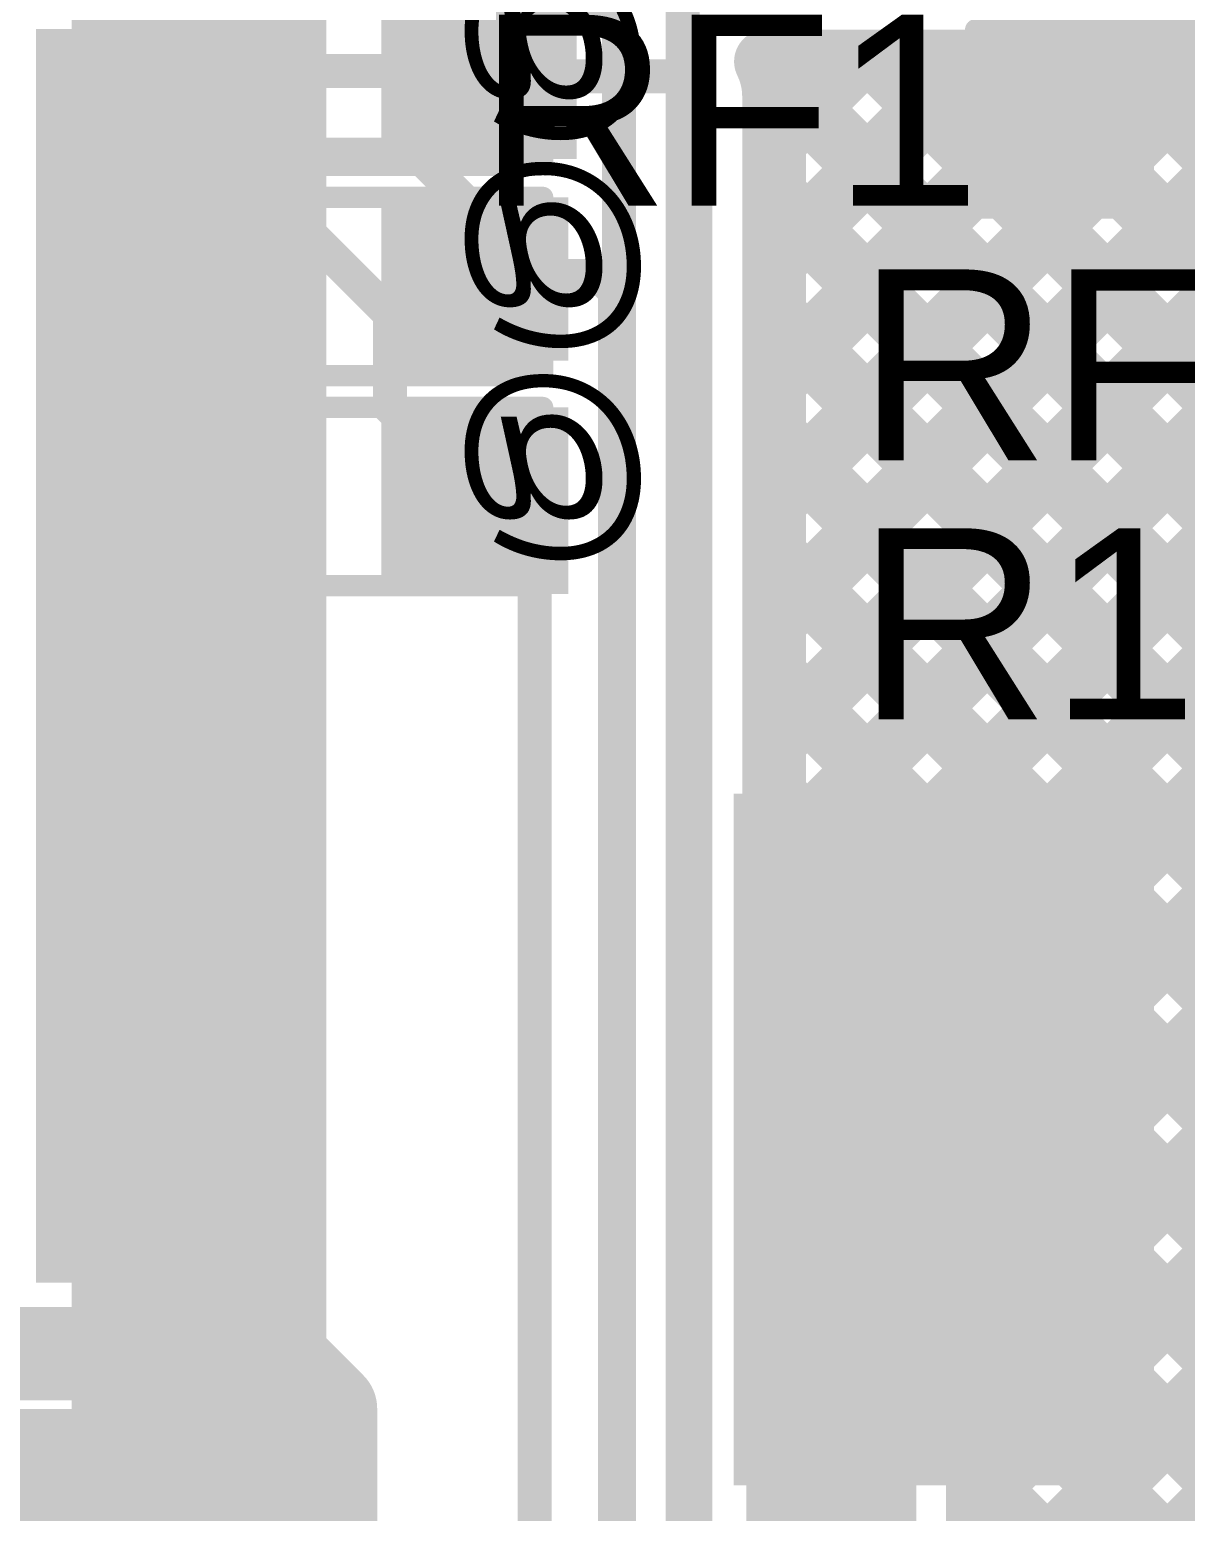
# Model space of a CAD drawing. Header units: millimetres. Extents: x -0.27 to 3.22, y -0.27 to 1.91.
# Drawn here: x 1.5981 to 1.8704, y 1.0819 to 1.431 of the extents above; entities that cross this region are included whole.
import ezdxf

# ---------------------------------------------------------------- set-up
doc = ezdxf.new("R2010")
doc.units = ezdxf.units.MM
doc.header["$MEASUREMENT"] = 0
for name, color, linetype in [('BottomLayer', 5, 'Continuous'), ('BottomOverlay', 54, 'Continuous'), ('BottomPaste', 16, 'Continuous'), ('BottomSolder', 6, 'Continuous'), ('TopLayer', 1, 'Continuous'), ('TopOverlay', 2, 'Continuous'), ('TopPaste', 8, 'Continuous'), ('TopSolder', 216, 'Continuous'), ('ViaHoleLayer', 16, 'Continuous')]:
    doc.layers.add(name, color=color, linetype=linetype)
doc.styles.add('Arial', font='', dxfattribs={"height": 0.2})
doc.styles.get('Arial').set_extended_font_data('Arial')

# ---------------------------------------------------------------- blocks, each defined once
blk = doc.blocks.new('LQFP_100_18')
at = {"layer": 'TopLayer'}
for points in [[(0.2815, 0.04528), (0.32874, 0.04528), (0.32874, 0.03346), (0.2815, 0.03346)], [(0.2815, 0.02559), (0.32874, 0.02559), (0.32874, 0.01378), (0.2815, 0.01378)], [(0.2815, 0.00591), (0.32874, 0.00591), (0.32874, -0.00591), (0.2815, -0.00591)], [(0.2815, -0.01378), (0.32874, -0.01378), (0.32874, -0.02559), (0.2815, -0.02559)], [(0.2815, -0.03346), (0.32874, -0.03346), (0.32874, -0.04528), (0.2815, -0.04528)], [(0.2815, -0.05315), (0.32874, -0.05315), (0.32874, -0.06496), (0.2815, -0.06496)], [(0.2815, -0.07283), (0.32874, -0.07283), (0.32874, -0.08465), (0.2815, -0.08465)], [(0.2815, -0.09252), (0.32874, -0.09252), (0.32874, -0.10433), (0.2815, -0.10433)], [(0.2815, -0.1122), (0.32874, -0.1122), (0.32874, -0.12402), (0.2815, -0.12402)], [(0.2815, -0.13189), (0.32874, -0.13189), (0.32874, -0.1437), (0.2815, -0.1437)], [(0.2815, -0.15157), (0.32874, -0.15157), (0.32874, -0.16339), (0.2815, -0.16339)], [(0.2815, -0.17126), (0.32874, -0.17126), (0.32874, -0.18307), (0.2815, -0.18307)], [(0.2815, -0.19094), (0.32874, -0.19094), (0.32874, -0.20276), (0.2815, -0.20276)], [(0.2815, -0.21063), (0.32874, -0.21063), (0.32874, -0.22244), (0.2815, -0.22244)], [(0.2815, -0.23031), (0.32874, -0.23031), (0.32874, -0.24213), (0.2815, -0.24213)]]:
    blk.add_hatch(color=1, dxfattribs=at).paths.add_polyline_path(points)
at = {"layer": 'TopPaste'}
for points in [[(0.2815, 0.04528), (0.32874, 0.04528), (0.32874, 0.03346), (0.2815, 0.03346)], [(0.2815, 0.02559), (0.32874, 0.02559), (0.32874, 0.01378), (0.2815, 0.01378)], [(0.2815, 0.00591), (0.32874, 0.00591), (0.32874, -0.00591), (0.2815, -0.00591)], [(0.2815, -0.01378), (0.32874, -0.01378), (0.32874, -0.02559), (0.2815, -0.02559)], [(0.2815, -0.03346), (0.32874, -0.03346), (0.32874, -0.04528), (0.2815, -0.04528)], [(0.2815, -0.05315), (0.32874, -0.05315), (0.32874, -0.06496), (0.2815, -0.06496)], [(0.2815, -0.07283), (0.32874, -0.07283), (0.32874, -0.08465), (0.2815, -0.08465)], [(0.2815, -0.09252), (0.32874, -0.09252), (0.32874, -0.10433), (0.2815, -0.10433)], [(0.2815, -0.1122), (0.32874, -0.1122), (0.32874, -0.12402), (0.2815, -0.12402)], [(0.2815, -0.13189), (0.32874, -0.13189), (0.32874, -0.1437), (0.2815, -0.1437)], [(0.2815, -0.15157), (0.32874, -0.15157), (0.32874, -0.16339), (0.2815, -0.16339)], [(0.2815, -0.17126), (0.32874, -0.17126), (0.32874, -0.18307), (0.2815, -0.18307)], [(0.2815, -0.19094), (0.32874, -0.19094), (0.32874, -0.20276), (0.2815, -0.20276)], [(0.2815, -0.21063), (0.32874, -0.21063), (0.32874, -0.22244), (0.2815, -0.22244)], [(0.2815, -0.23031), (0.32874, -0.23031), (0.32874, -0.24213), (0.2815, -0.24213)]]:
    blk.add_hatch(color=8, dxfattribs=at).paths.add_polyline_path(points)
at = {"layer": 'TopSolder'}
for points in [[(0.2775, 0.04928), (0.33274, 0.04928), (0.33274, 0.02946), (0.2775, 0.02946)], [(0.2775, 0.02959), (0.33274, 0.02959), (0.33274, 0.00978), (0.2775, 0.00978)], [(0.2775, 0.00991), (0.33274, 0.00991), (0.33274, -0.00991), (0.2775, -0.00991)], [(0.2775, -0.00978), (0.33274, -0.00978), (0.33274, -0.02959), (0.2775, -0.02959)], [(0.2775, -0.02946), (0.33274, -0.02946), (0.33274, -0.04928), (0.2775, -0.04928)], [(0.2775, -0.04915), (0.33274, -0.04915), (0.33274, -0.06896), (0.2775, -0.06896)], [(0.2775, -0.06883), (0.33274, -0.06883), (0.33274, -0.08865), (0.2775, -0.08865)], [(0.2775, -0.08852), (0.33274, -0.08852), (0.33274, -0.10833), (0.2775, -0.10833)], [(0.2775, -0.1082), (0.33274, -0.1082), (0.33274, -0.12802), (0.2775, -0.12802)], [(0.2775, -0.12789), (0.33274, -0.12789), (0.33274, -0.1477), (0.2775, -0.1477)], [(0.2775, -0.14757), (0.33274, -0.14757), (0.33274, -0.16739), (0.2775, -0.16739)], [(0.2775, -0.16726), (0.33274, -0.16726), (0.33274, -0.18707), (0.2775, -0.18707)], [(0.2775, -0.18694), (0.33274, -0.18694), (0.33274, -0.20676), (0.2775, -0.20676)], [(0.2775, -0.20663), (0.33274, -0.20663), (0.33274, -0.22644), (0.2775, -0.22644)], [(0.2775, -0.22631), (0.33274, -0.22631), (0.33274, -0.24613), (0.2775, -0.24613)]]:
    blk.add_hatch(color=216, dxfattribs=at).paths.add_polyline_path(points)
at = {"layer": 'TopOverlay', "const_width": 0.005}
blk.add_lwpolyline([(0.255, -0.285), (0.285, -0.255)], dxfattribs=at)
at = {"layer": 'TopOverlay', "const_width": 0.0025}
blk.add_lwpolyline([(0.28375, -0.255, 1), (0.28625, -0.255, 1)], format="xyb", close=True, dxfattribs=at)
blk = doc.blocks.new('HSOP_6_19')
at = {"layer": 'TopLayer'}
for points in [[(-0.12894, 0.09016), (-0.07894, 0.09016), (-0.07894, 0.06024), (-0.12894, 0.06024)], [(0.07894, 0.09016), (0.12894, 0.09016), (0.12894, 0.06024), (0.07894, 0.06024)], [(-0.12894, 0.03996), (-0.07894, 0.03996), (-0.07894, -0.03996), (-0.12894, -0.03996)], [(0.07894, 0.03996), (0.12894, 0.03996), (0.12894, -0.03996), (0.07894, -0.03996)], [(-0.12894, -0.06024), (-0.07894, -0.06024), (-0.07894, -0.09016), (-0.12894, -0.09016)], [(0.07894, -0.06024), (0.12894, -0.06024), (0.12894, -0.09016), (0.07894, -0.09016)]]:
    blk.add_hatch(color=1, dxfattribs=at).paths.add_polyline_path(points)
at = {"layer": 'TopPaste'}
for points in [[(-0.12894, 0.09016), (-0.07894, 0.09016), (-0.07894, 0.06024), (-0.12894, 0.06024)], [(0.07894, 0.09016), (0.12894, 0.09016), (0.12894, 0.06024), (0.07894, 0.06024)], [(-0.12894, 0.03996), (-0.07894, 0.03996), (-0.07894, -0.03996), (-0.12894, -0.03996)], [(0.07894, 0.03996), (0.12894, 0.03996), (0.12894, -0.03996), (0.07894, -0.03996)], [(-0.12894, -0.06024), (-0.07894, -0.06024), (-0.07894, -0.09016), (-0.12894, -0.09016)], [(0.07894, -0.06024), (0.12894, -0.06024), (0.12894, -0.09016), (0.07894, -0.09016)]]:
    blk.add_hatch(color=8, dxfattribs=at).paths.add_polyline_path(points)
at = {"layer": 'TopSolder'}
for points in [[(-0.13294, 0.09416), (-0.07494, 0.09416), (-0.07494, 0.05624), (-0.13294, 0.05624)], [(0.07494, 0.09416), (0.13294, 0.09416), (0.13294, 0.05624), (0.07494, 0.05624)], [(-0.13294, 0.04396), (-0.07494, 0.04396), (-0.07494, -0.04396), (-0.13294, -0.04396)], [(0.07494, 0.04396), (0.13294, 0.04396), (0.13294, -0.04396), (0.07494, -0.04396)], [(-0.13294, -0.05624), (-0.07494, -0.05624), (-0.07494, -0.09416), (-0.13294, -0.09416)], [(0.07494, -0.05624), (0.13294, -0.05624), (0.13294, -0.09416), (0.07494, -0.09416)]]:
    blk.add_hatch(color=216, dxfattribs=at).paths.add_polyline_path(points)
at = {"layer": 'TopOverlay'}
for points, const_width in [([(-0.11408, 0.102, 1), (-0.12392, 0.102, 1)], 0.01181), ([(-0.12687, 0.102, 1), (-0.12097, 0.102, 1)], 0.00591), ([(-0.11703, 0.102, 1), (-0.11113, 0.102, 1)], 0.00591), ([(-0.07625, 0.105, 1), (-0.07375, 0.105, 1)], 0.0025), ([(0.07375, 0.105, 1), (0.07625, 0.105, 1)], 0.0025), ([(-0.07625, -0.105, 1), (-0.07375, -0.105, 1)], 0.0025), ([(0.07375, -0.105, 1), (0.07625, -0.105, 1)], 0.0025)]:
    blk.add_lwpolyline(points, format="xyb", close=True, dxfattribs=dict(at, const_width=const_width))
at = {"layer": 'TopOverlay', "const_width": 0.005}
for points in [[(-0.075, 0.105), (0.075, 0.105)], [(-0.075, -0.105), (0.075, -0.105)]]:
    blk.add_lwpolyline(points, dxfattribs=at)
blk = doc.blocks.new('R__0603_23')
at = {"layer": 'TopLayer'}
for points in [[(-0.015, 0.0175), (-0.015, -0.0175), (-0.045, -0.0175), (-0.045, 0.0175)], [(0.045, 0.0175), (0.045, -0.0175), (0.015, -0.0175), (0.015, 0.0175)]]:
    blk.add_hatch(color=1, dxfattribs=at).paths.add_polyline_path(points)
at = {"layer": 'TopPaste'}
for points in [[(-0.015, 0.0175), (-0.015, -0.0175), (-0.045, -0.0175), (-0.045, 0.0175)], [(0.045, 0.0175), (0.045, -0.0175), (0.015, -0.0175), (0.015, 0.0175)]]:
    blk.add_hatch(color=8, dxfattribs=at).paths.add_polyline_path(points)
at = {"layer": 'TopSolder'}
for points in [[(-0.011, 0.0215), (-0.011, -0.0215), (-0.049, -0.0215), (-0.049, 0.0215)], [(0.049, 0.0215), (0.049, -0.0215), (0.011, -0.0215), (0.011, 0.0215)]]:
    blk.add_hatch(color=216, dxfattribs=at).paths.add_polyline_path(points)
at = {"layer": 'TopOverlay', "const_width": 0.005}
for points in [[(-0.049, 0.021), (-0.049, -0.021)], [(0.049, 0.021), (-0.049, 0.021)], [(0.049, 0.021), (0.049, -0.021)], [(0.049, -0.021), (-0.049, -0.021)]]:
    blk.add_lwpolyline(points, dxfattribs=at)
at = {"layer": 'TopOverlay', "const_width": 0.0025}
for points in [[(-0.05025, 0.021, 1), (-0.04775, 0.021, 1)], [(-0.05025, 0.021, 1), (-0.04775, 0.021, 1)], [(0.04775, 0.021, 1), (0.05025, 0.021, 1)], [(0.04775, 0.021, 1), (0.05025, 0.021, 1)], [(-0.05025, -0.021, 1), (-0.04775, -0.021, 1)], [(-0.05025, -0.021, 1), (-0.04775, -0.021, 1)], [(0.04775, -0.021, 1), (0.05025, -0.021, 1)], [(0.04775, -0.021, 1), (0.05025, -0.021, 1)]]:
    blk.add_lwpolyline(points, format="xyb", close=True, dxfattribs=at)
blk = doc.blocks.new('R__0603_B_38')
at = {"layer": 'BottomLayer'}
for points in [[(-0.045, -0.0175), (-0.045, 0.0175), (-0.015, 0.0175), (-0.015, -0.0175)], [(0.015, -0.0175), (0.015, 0.0175), (0.045, 0.0175), (0.045, -0.0175)]]:
    blk.add_hatch(color=5, dxfattribs=at).paths.add_polyline_path(points)
at = {"layer": 'BottomPaste'}
for points in [[(-0.045, -0.0175), (-0.045, 0.0175), (-0.015, 0.0175), (-0.015, -0.0175)], [(0.015, -0.0175), (0.015, 0.0175), (0.045, 0.0175), (0.045, -0.0175)]]:
    blk.add_hatch(color=16, dxfattribs=at).paths.add_polyline_path(points)
at = {"layer": 'BottomSolder'}
for points in [[(-0.049, -0.0215), (-0.049, 0.0215), (-0.011, 0.0215), (-0.011, -0.0215)], [(0.011, -0.0215), (0.011, 0.0215), (0.049, 0.0215), (0.049, -0.0215)]]:
    blk.add_hatch(color=6, dxfattribs=at).paths.add_polyline_path(points)
at = {"layer": 'BottomOverlay', "const_width": 0.005}
for points in [[(0.049, 0.021), (-0.049, 0.021)], [(-0.049, 0.021), (-0.049, -0.021)], [(0.049, 0.021), (0.049, -0.021)], [(0.049, -0.021), (-0.049, -0.021)]]:
    blk.add_lwpolyline(points, dxfattribs=at)
at = {"layer": 'BottomOverlay', "const_width": 0.0025}
for points in [[(-0.05025, 0.021, 1), (-0.04775, 0.021, 1)], [(-0.05025, 0.021, 1), (-0.04775, 0.021, 1)], [(0.04775, 0.021, 1), (0.05025, 0.021, 1)], [(0.04775, 0.021, 1), (0.05025, 0.021, 1)], [(-0.05025, -0.021, 1), (-0.04775, -0.021, 1)], [(-0.05025, -0.021, 1), (-0.04775, -0.021, 1)], [(0.04775, -0.021, 1), (0.05025, -0.021, 1)], [(0.04775, -0.021, 1), (0.05025, -0.021, 1)]]:
    blk.add_lwpolyline(points, format="xyb", close=True, dxfattribs=at)
blk = doc.blocks.new('R__0603_B_39')
at = {"layer": 'BottomLayer'}
for points in [[(-0.045, -0.0175), (-0.045, 0.0175), (-0.015, 0.0175), (-0.015, -0.0175)], [(0.015, -0.0175), (0.015, 0.0175), (0.045, 0.0175), (0.045, -0.0175)]]:
    blk.add_hatch(color=5, dxfattribs=at).paths.add_polyline_path(points)
at = {"layer": 'BottomPaste'}
for points in [[(-0.045, -0.0175), (-0.045, 0.0175), (-0.015, 0.0175), (-0.015, -0.0175)], [(0.015, -0.0175), (0.015, 0.0175), (0.045, 0.0175), (0.045, -0.0175)]]:
    blk.add_hatch(color=16, dxfattribs=at).paths.add_polyline_path(points)
at = {"layer": 'BottomSolder'}
for points in [[(-0.049, -0.0215), (-0.049, 0.0215), (-0.011, 0.0215), (-0.011, -0.0215)], [(0.011, -0.0215), (0.011, 0.0215), (0.049, 0.0215), (0.049, -0.0215)]]:
    blk.add_hatch(color=6, dxfattribs=at).paths.add_polyline_path(points)
at = {"layer": 'BottomOverlay', "const_width": 0.005}
for points in [[(0.049, 0.021), (-0.049, 0.021)], [(-0.049, 0.021), (-0.049, -0.021)], [(0.049, 0.021), (0.049, -0.021)], [(0.049, -0.021), (-0.049, -0.021)]]:
    blk.add_lwpolyline(points, dxfattribs=at)
at = {"layer": 'BottomOverlay', "const_width": 0.0025}
for points in [[(-0.05025, 0.021, 1), (-0.04775, 0.021, 1)], [(-0.05025, 0.021, 1), (-0.04775, 0.021, 1)], [(0.04775, 0.021, 1), (0.05025, 0.021, 1)], [(0.04775, 0.021, 1), (0.05025, 0.021, 1)], [(-0.05025, -0.021, 1), (-0.04775, -0.021, 1)], [(-0.05025, -0.021, 1), (-0.04775, -0.021, 1)], [(0.04775, -0.021, 1), (0.05025, -0.021, 1)], [(0.04775, -0.021, 1), (0.05025, -0.021, 1)]]:
    blk.add_lwpolyline(points, format="xyb", close=True, dxfattribs=at)
blk = doc.blocks.new('R__0603_B_40')
at = {"layer": 'BottomLayer'}
for points in [[(-0.045, -0.0175), (-0.045, 0.0175), (-0.015, 0.0175), (-0.015, -0.0175)], [(0.015, -0.0175), (0.015, 0.0175), (0.045, 0.0175), (0.045, -0.0175)]]:
    blk.add_hatch(color=5, dxfattribs=at).paths.add_polyline_path(points)
at = {"layer": 'BottomPaste'}
for points in [[(-0.045, -0.0175), (-0.045, 0.0175), (-0.015, 0.0175), (-0.015, -0.0175)], [(0.015, -0.0175), (0.015, 0.0175), (0.045, 0.0175), (0.045, -0.0175)]]:
    blk.add_hatch(color=16, dxfattribs=at).paths.add_polyline_path(points)
at = {"layer": 'BottomSolder'}
for points in [[(-0.049, -0.0215), (-0.049, 0.0215), (-0.011, 0.0215), (-0.011, -0.0215)], [(0.011, -0.0215), (0.011, 0.0215), (0.049, 0.0215), (0.049, -0.0215)]]:
    blk.add_hatch(color=6, dxfattribs=at).paths.add_polyline_path(points)
at = {"layer": 'BottomOverlay', "const_width": 0.005}
for points in [[(0.049, 0.021), (-0.049, 0.021)], [(-0.049, 0.021), (-0.049, -0.021)], [(0.049, 0.021), (0.049, -0.021)], [(0.049, -0.021), (-0.049, -0.021)]]:
    blk.add_lwpolyline(points, dxfattribs=at)
at = {"layer": 'BottomOverlay', "const_width": 0.0025}
for points in [[(-0.05025, 0.021, 1), (-0.04775, 0.021, 1)], [(-0.05025, 0.021, 1), (-0.04775, 0.021, 1)], [(0.04775, 0.021, 1), (0.05025, 0.021, 1)], [(0.04775, 0.021, 1), (0.05025, 0.021, 1)], [(-0.05025, -0.021, 1), (-0.04775, -0.021, 1)], [(-0.05025, -0.021, 1), (-0.04775, -0.021, 1)], [(0.04775, -0.021, 1), (0.05025, -0.021, 1)], [(0.04775, -0.021, 1), (0.05025, -0.021, 1)]]:
    blk.add_lwpolyline(points, format="xyb", close=True, dxfattribs=at)
blk = doc.blocks.new('C__0603_161')
at = {"layer": 'TopLayer'}
for points in [[(-0.015, 0.0175), (-0.015, -0.0175), (-0.045, -0.0175), (-0.045, 0.0175)], [(0.045, 0.0175), (0.045, -0.0175), (0.015, -0.0175), (0.015, 0.0175)]]:
    blk.add_hatch(color=1, dxfattribs=at).paths.add_polyline_path(points)
at = {"layer": 'TopPaste'}
for points in [[(-0.015, 0.0175), (-0.015, -0.0175), (-0.045, -0.0175), (-0.045, 0.0175)], [(0.045, 0.0175), (0.045, -0.0175), (0.015, -0.0175), (0.015, 0.0175)]]:
    blk.add_hatch(color=8, dxfattribs=at).paths.add_polyline_path(points)
at = {"layer": 'TopSolder'}
for points in [[(-0.01264, 0.01986), (-0.01264, -0.01986), (-0.04736, -0.01986), (-0.04736, 0.01986)], [(0.04736, 0.01986), (0.04736, -0.01986), (0.01264, -0.01986), (0.01264, 0.01986)]]:
    blk.add_hatch(color=216, dxfattribs=at).paths.add_polyline_path(points)
at = {"layer": 'TopOverlay', "const_width": 0.005}
for points in [[(-0.049, -0.021), (-0.049, 0.021)], [(-0.049, 0.021), (-0.018, 0.021)], [(0.018, 0.021), (0.049, 0.021)], [(0.049, -0.021), (0.049, 0.021)], [(-0.049, -0.021), (-0.018, -0.021)], [(0.018, -0.021), (0.049, -0.021)]]:
    blk.add_lwpolyline(points, dxfattribs=at)
at = {"layer": 'TopOverlay', "const_width": 0.0025}
for points in [[(-0.05025, 0.021, 1), (-0.04775, 0.021, 1)], [(-0.05025, 0.021, 1), (-0.04775, 0.021, 1)], [(-0.01925, 0.021, 1), (-0.01675, 0.021, 1)], [(0.01675, 0.021, 1), (0.01925, 0.021, 1)], [(0.04775, 0.021, 1), (0.05025, 0.021, 1)], [(0.04775, 0.021, 1), (0.05025, 0.021, 1)], [(-0.05025, -0.021, 1), (-0.04775, -0.021, 1)], [(-0.05025, -0.021, 1), (-0.04775, -0.021, 1)], [(-0.01925, -0.021, 1), (-0.01675, -0.021, 1)], [(0.01675, -0.021, 1), (0.01925, -0.021, 1)], [(0.04775, -0.021, 1), (0.05025, -0.021, 1)], [(0.04775, -0.021, 1), (0.05025, -0.021, 1)]]:
    blk.add_lwpolyline(points, format="xyb", close=True, dxfattribs=at)
blk = doc.blocks.new('C__0603_162')
at = {"layer": 'TopLayer'}
for points in [[(-0.015, 0.0175), (-0.015, -0.0175), (-0.045, -0.0175), (-0.045, 0.0175)], [(0.045, 0.0175), (0.045, -0.0175), (0.015, -0.0175), (0.015, 0.0175)]]:
    blk.add_hatch(color=1, dxfattribs=at).paths.add_polyline_path(points)
at = {"layer": 'TopPaste'}
for points in [[(-0.015, 0.0175), (-0.015, -0.0175), (-0.045, -0.0175), (-0.045, 0.0175)], [(0.045, 0.0175), (0.045, -0.0175), (0.015, -0.0175), (0.015, 0.0175)]]:
    blk.add_hatch(color=8, dxfattribs=at).paths.add_polyline_path(points)
at = {"layer": 'TopSolder'}
for points in [[(-0.01264, 0.01986), (-0.01264, -0.01986), (-0.04736, -0.01986), (-0.04736, 0.01986)], [(0.04736, 0.01986), (0.04736, -0.01986), (0.01264, -0.01986), (0.01264, 0.01986)]]:
    blk.add_hatch(color=216, dxfattribs=at).paths.add_polyline_path(points)
at = {"layer": 'TopOverlay', "const_width": 0.005}
for points in [[(-0.049, -0.021), (-0.049, 0.021)], [(-0.049, 0.021), (-0.018, 0.021)], [(0.018, 0.021), (0.049, 0.021)], [(0.049, -0.021), (0.049, 0.021)], [(-0.049, -0.021), (-0.018, -0.021)], [(0.018, -0.021), (0.049, -0.021)]]:
    blk.add_lwpolyline(points, dxfattribs=at)
at = {"layer": 'TopOverlay', "const_width": 0.0025}
for points in [[(-0.05025, 0.021, 1), (-0.04775, 0.021, 1)], [(-0.05025, 0.021, 1), (-0.04775, 0.021, 1)], [(-0.01925, 0.021, 1), (-0.01675, 0.021, 1)], [(0.01675, 0.021, 1), (0.01925, 0.021, 1)], [(0.04775, 0.021, 1), (0.05025, 0.021, 1)], [(0.04775, 0.021, 1), (0.05025, 0.021, 1)], [(-0.05025, -0.021, 1), (-0.04775, -0.021, 1)], [(-0.05025, -0.021, 1), (-0.04775, -0.021, 1)], [(-0.01925, -0.021, 1), (-0.01675, -0.021, 1)], [(0.01675, -0.021, 1), (0.01925, -0.021, 1)], [(0.04775, -0.021, 1), (0.05025, -0.021, 1)], [(0.04775, -0.021, 1), (0.05025, -0.021, 1)]]:
    blk.add_lwpolyline(points, format="xyb", close=True, dxfattribs=at)

msp = doc.modelspace()

# ---------------------------------------------------------------- hatches: boundary and pattern name
at = {"layer": 'BottomLayer'}
for points in [[(1.608, 1.06), (1.668, 1.06), (1.668, 1.7), (1.608, 1.7)], [(1.685, 1.4005), (1.727, 1.4005), (1.727, 1.439), (1.685, 1.439)], [(1.685, 1.353), (1.725, 1.353), (1.725, 1.3915), (1.685, 1.3915)], [(1.685, 1.298), (1.725, 1.298), (1.725, 1.342), (1.685, 1.342)], [(1.053, 1.014), (1.668, 1.014), (1.668, 1.106), (1.053, 1.106)]]:
    msp.add_hatch(color=5, dxfattribs=at).paths.add_polyline_path(points)
h = msp.add_hatch(color=5, dxfattribs=at)
edge = h.paths.add_edge_path()
edge.add_arc((1.71713, 1.42), 0.00787, 0, 360)
h = msp.add_hatch(color=5, dxfattribs=at)
edge = h.paths.add_edge_path()
edge.add_arc((1.71713, 1.374), 0.00787, 0, 360)
h = msp.add_hatch(color=5, dxfattribs=at)
edge = h.paths.add_edge_path()
edge.add_arc((1.71713, 1.319), 0.00787, 0, 360)
h = msp.add_hatch(color=5, dxfattribs=at)
edge = h.paths.add_edge_path()
edge.add_arc((1.787, 1.105), 0.01181, 0, 360)
at = {"layer": 'TopLayer'}
for points in [[(1.82, 1.391), (1.863, 1.391), (1.863, 1.506), (1.82, 1.506)], [(1.764, 1.088), (1.863, 1.088), (1.863, 1.251), (1.764, 1.251)]]:
    msp.add_hatch(color=1, dxfattribs=at).paths.add_polyline_path(points)
h = msp.add_hatch(color=1, dxfattribs=at)
edge = h.paths.add_edge_path()
edge.add_arc((1.71713, 1.42), 0.00787, 0, 360)
h = msp.add_hatch(color=1, dxfattribs=at)
edge = h.paths.add_edge_path()
edge.add_arc((1.71713, 1.374), 0.00787, 0, 360)
h = msp.add_hatch(color=1, dxfattribs=at)
edge = h.paths.add_edge_path()
edge.add_arc((1.71713, 1.319), 0.00787, 0, 360)
h = msp.add_hatch(color=1, dxfattribs=at)
edge = h.paths.add_edge_path()
edge.add_arc((1.787, 1.105), 0.01181, 0, 360)
at = {"layer": 'ViaHoleLayer'}
h = msp.add_hatch(color=16, dxfattribs=at)
edge = h.paths.add_edge_path()
edge.add_arc((1.71713, 1.42), 0.00394, 0, 360)
h = msp.add_hatch(color=16, dxfattribs=at)
edge = h.paths.add_edge_path()
edge.add_arc((1.71713, 1.374), 0.00394, 0, 360)
h = msp.add_hatch(color=16, dxfattribs=at)
edge = h.paths.add_edge_path()
edge.add_arc((1.71713, 1.319), 0.00394, 0, 360)
h = msp.add_hatch(color=16, dxfattribs=at)
edge = h.paths.add_edge_path()
edge.add_arc((1.787, 1.105), 0.00591, 0, 360)

# ---------------------------------------------------------------- linework, layer by layer
at = {"layer": 'BottomLayer'}
for points, const_width in [([(1.77159, 1.4235), (1.9355, 1.4235)], 0.015), ([(1.77249, 1.42134), (1.95315, 1.24068)], 0.015), ([(1.7735, 1.29158), (1.90542, 1.4235)], 0.015), ([(1.7735, 1.31986), (1.87714, 1.4235)], 0.015), ([(1.7735, 1.2633), (1.9337, 1.4235)], 0.015), ([(1.7735, 1.34815), (1.84885, 1.4235)], 0.015), ([(1.7735, 1.37643), (1.82057, 1.4235)], 0.015), ([(1.7735, 1.40472), (1.79228, 1.4235)], 0.015), ([(1.79861, 1.4235), (1.95315, 1.26897)], 0.015), ([(1.8269, 1.4235), (1.95315, 1.29725)], 0.015), ([(1.85518, 1.4235), (1.95315, 1.32554)], 0.015), ([(1.692, 1.42), (1.7175, 1.42)], 0.008), ([(1.7175, 1.42), (1.75031, 1.42)], 0.008), ([(1.75031, 1.42), (1.755, 1.41531)], 0.008), ([(1.7735, 1.13675), (1.7735, 1.41531)], 0.015), ([(1.7735, 1.23501), (1.95315, 1.41466)], 0.015), ([(1.755, 0.955), (1.755, 1.41531)], 0.008), ([(1.7735, 1.39205), (1.95315, 1.2124)], 0.015), ([(1.7735, 1.20673), (1.95315, 1.38637)], 0.015), ([(1.719, 1.374), (1.72, 1.373)], 0.008), ([(1.72, 1.373), (1.73231, 1.373)], 0.008), ([(1.73231, 1.373), (1.736, 1.36931)], 0.008), ([(1.736, 0.95721), (1.736, 1.36931)], 0.008), ([(1.7735, 1.36376), (1.95315, 1.18412)], 0.015), ([(1.7735, 1.17844), (1.95315, 1.35809)], 0.015), ([(1.7735, 1.33548), (1.95315, 1.15583)], 0.015), ([(1.7735, 1.15016), (1.95315, 1.3298)], 0.015), ([(1.71713, 0.97229), (1.71713, 1.319)], 0.008), ([(1.7735, 1.3072), (1.95315, 1.12755)], 0.015), ([(1.7909, 1.13928), (1.95315, 1.30152)], 0.015), ([(1.7735, 1.27891), (1.95315, 1.09927)], 0.015), ([(1.81033, 1.13042), (1.95315, 1.27324)], 0.015), ([(1.7735, 1.25063), (1.95315, 1.07098)], 0.015), ([(1.82068, 1.11248), (1.95315, 1.24495)], 0.015), ([(1.7735, 1.22234), (1.95315, 1.0427)], 0.015), ([(1.8215, 1.08502), (1.95315, 1.21667)], 0.015), ([(1.7735, 1.19406), (1.90989, 1.05766)], 0.015), ([(1.8215, 1.05674), (1.95315, 1.18838)], 0.015), ([(1.7735, 1.16577), (1.8046, 1.13467)], 0.015), ([(1.8215, 1.02845), (1.95315, 1.1601)], 0.015), ([(1.81667, 1.1226), (1.89347, 1.0458)], 0.015), ([(1.787, 0.926), (1.787, 1.105)], 0.04), ([(1.8215, 0.926), (1.8215, 1.105)], 0.015), ([(1.8215, 1.08949), (1.8865, 1.02449)], 0.015)]:
    msp.add_lwpolyline(points, dxfattribs=dict(at, const_width=const_width))
for points, const_width in [([(1.76784, 1.4235, 1), (1.77534, 1.4235, 1)], 0.0075), ([(1.76784, 1.4235, 1), (1.77534, 1.4235, 1)], 0.0075), ([(1.76784, 1.4235, 1), (1.77534, 1.4235, 1)], 0.0075), ([(1.76874, 1.42134, 1), (1.77624, 1.42134, 1)], 0.0075), ([(1.78853, 1.4235, 1), (1.79603, 1.4235, 1)], 0.0075), ([(1.79486, 1.4235, 1), (1.80236, 1.4235, 1)], 0.0075), ([(1.81682, 1.4235, 1), (1.82432, 1.4235, 1)], 0.0075), ([(1.82315, 1.4235, 1), (1.83065, 1.4235, 1)], 0.0075), ([(1.8451, 1.4235, 1), (1.8526, 1.4235, 1)], 0.0075), ([(1.85143, 1.4235, 1), (1.85893, 1.4235, 1)], 0.0075), ([(1.87339, 1.4235, 1), (1.88089, 1.4235, 1)], 0.0075), ([(1.69, 1.42, 1), (1.694, 1.42, 1)], 0.004), ([(1.7155, 1.42, 1), (1.7195, 1.42, 1)], 0.004), ([(1.7155, 1.42, 1), (1.7195, 1.42, 1)], 0.004), ([(1.74831, 1.42, 1), (1.75231, 1.42, 1)], 0.004), ([(1.74831, 1.42, 1), (1.75231, 1.42, 1)], 0.004), ([(1.76975, 1.41531, 1), (1.77725, 1.41531, 1)], 0.0075), ([(1.76975, 1.41531, 1), (1.77725, 1.41531, 1)], 0.0075), ([(1.76975, 1.41531, 1), (1.77725, 1.41531, 1)], 0.0075), ([(1.753, 1.41531, 1), (1.757, 1.41531, 1)], 0.004), ([(1.753, 1.41531, 1), (1.757, 1.41531, 1)], 0.004), ([(1.76975, 1.40472, 1), (1.77725, 1.40472, 1)], 0.0075), ([(1.76975, 1.39205, 1), (1.77725, 1.39205, 1)], 0.0075), ([(1.76975, 1.37643, 1), (1.77725, 1.37643, 1)], 0.0075), ([(1.717, 1.374, 1), (1.721, 1.374, 1)], 0.004), ([(1.718, 1.373, 1), (1.722, 1.373, 1)], 0.004), ([(1.718, 1.373, 1), (1.722, 1.373, 1)], 0.004), ([(1.73031, 1.373, 1), (1.73431, 1.373, 1)], 0.004), ([(1.73031, 1.373, 1), (1.73431, 1.373, 1)], 0.004), ([(1.734, 1.36931, 1), (1.738, 1.36931, 1)], 0.004), ([(1.734, 1.36931, 1), (1.738, 1.36931, 1)], 0.004), ([(1.76975, 1.36376, 1), (1.77725, 1.36376, 1)], 0.0075), ([(1.76975, 1.34815, 1), (1.77725, 1.34815, 1)], 0.0075), ([(1.76975, 1.33548, 1), (1.77725, 1.33548, 1)], 0.0075), ([(1.76975, 1.31986, 1), (1.77725, 1.31986, 1)], 0.0075), ([(1.71513, 1.319, 1), (1.71913, 1.319, 1)], 0.004), ([(1.76975, 1.3072, 1), (1.77725, 1.3072, 1)], 0.0075), ([(1.76975, 1.29158, 1), (1.77725, 1.29158, 1)], 0.0075), ([(1.76975, 1.27891, 1), (1.77725, 1.27891, 1)], 0.0075), ([(1.76975, 1.2633, 1), (1.77725, 1.2633, 1)], 0.0075), ([(1.76975, 1.25063, 1), (1.77725, 1.25063, 1)], 0.0075), ([(1.76975, 1.23501, 1), (1.77725, 1.23501, 1)], 0.0075), ([(1.76975, 1.22234, 1), (1.77725, 1.22234, 1)], 0.0075), ([(1.76975, 1.20673, 1), (1.77725, 1.20673, 1)], 0.0075), ([(1.76975, 1.19406, 1), (1.77725, 1.19406, 1)], 0.0075), ([(1.76975, 1.17844, 1), (1.77725, 1.17844, 1)], 0.0075), ([(1.76975, 1.16577, 1), (1.77725, 1.16577, 1)], 0.0075), ([(1.76975, 1.15016, 1), (1.77725, 1.15016, 1)], 0.0075), ([(1.78715, 1.13928, 1), (1.79465, 1.13928, 1)], 0.0075), ([(1.76975, 1.13675, 1), (1.77725, 1.13675, 1)], 0.0075), ([(1.76975, 1.13675, 1), (1.77725, 1.13675, 1)], 0.0075), ([(1.80085, 1.13467, 1), (1.80835, 1.13467, 1)], 0.0075), ([(1.80658, 1.13042, 1), (1.81408, 1.13042, 1)], 0.0075), ([(1.81292, 1.1226, 1), (1.82042, 1.1226, 1)], 0.0075), ([(1.777, 1.105, 1), (1.797, 1.105, 1)], 0.02), ([(1.81693, 1.11248, 1), (1.82443, 1.11248, 1)], 0.0075), ([(1.81775, 1.105, 1), (1.82525, 1.105, 1)], 0.0075), ([(1.81775, 1.105, 1), (1.82525, 1.105, 1)], 0.0075), ([(1.81775, 1.08949, 1), (1.82525, 1.08949, 1)], 0.0075), ([(1.81775, 1.08502, 1), (1.82525, 1.08502, 1)], 0.0075)]:
    msp.add_lwpolyline(points, format="xyb", close=True, dxfattribs=dict(at, const_width=const_width))
at = {"layer": 'BottomLayer', "const_width": 0.015}
for points in [[(1.77159, 1.4235, -0.115101), (1.7735, 1.41531)], [(1.77159, 1.4235, -0.115101), (1.7735, 1.41531)], [(1.7735, 1.13675, -0.53752), (1.8215, 1.105)]]:
    msp.add_lwpolyline(points, format="xyb", dxfattribs=at)
at = {"layer": 'TopLayer'}
for points, const_width in [([(1.72706, 1.44094), (1.737, 1.431)], 0.008), ([(1.752, 0.938), (1.752, 1.43721)], 0.008), ([(1.737, 0.92), (1.737, 1.431)], 0.008), ([(1.62723, 1.42125), (1.71625, 1.42125)], 0.008), ([(1.71625, 1.42125), (1.7175, 1.42)], 0.008), ([(1.62723, 1.40157), (1.68956, 1.40157)], 0.008), ([(1.68956, 1.40157), (1.71713, 1.374)], 0.008), ([(1.62723, 1.38188), (1.66512, 1.38188)], 0.008), ([(1.66512, 1.38188), (1.683, 1.364)], 0.008), ([(1.71713, 1.374), (1.71713, 1.37587)], 0.008), ([(1.683, 1.342), (1.683, 1.364)], 0.008), ([(1.683, 1.342), (1.70551, 1.31949)], 0.008), ([(1.70551, 1.31949), (1.71664, 1.31949)], 0.008), ([(1.71664, 1.31949), (1.71713, 1.319)], 0.008), ([(1.521, 1.119), (1.65611, 1.119)], 0.022), ([(1.65611, 1.119), (1.669, 1.10611)], 0.022), ([(1.669, 1.00889), (1.669, 1.10611)], 0.022)]:
    msp.add_lwpolyline(points, dxfattribs=dict(at, const_width=const_width))
for points, const_width in [([(1.735, 1.431, 1), (1.739, 1.431, 1)], 0.004), ([(1.735, 1.431, 1), (1.739, 1.431, 1)], 0.004), ([(1.62523, 1.42125, 1), (1.62923, 1.42125, 1)], 0.004), ([(1.71425, 1.42125, 1), (1.71825, 1.42125, 1)], 0.004), ([(1.71425, 1.42125, 1), (1.71825, 1.42125, 1)], 0.004), ([(1.7155, 1.42, 1), (1.7195, 1.42, 1)], 0.004), ([(1.62523, 1.40157, 1), (1.62923, 1.40157, 1)], 0.004), ([(1.68756, 1.40157, 1), (1.69156, 1.40157, 1)], 0.004), ([(1.68756, 1.40157, 1), (1.69156, 1.40157, 1)], 0.004), ([(1.62523, 1.38188, 1), (1.62923, 1.38188, 1)], 0.004), ([(1.66312, 1.38188, 1), (1.66712, 1.38188, 1)], 0.004), ([(1.66312, 1.38188, 1), (1.66712, 1.38188, 1)], 0.004), ([(1.71513, 1.37587, 1), (1.71913, 1.37587, 1)], 0.004), ([(1.71513, 1.374, 1), (1.71913, 1.374, 1)], 0.004), ([(1.71513, 1.374, 1), (1.71913, 1.374, 1)], 0.004), ([(1.681, 1.364, 1), (1.685, 1.364, 1)], 0.004), ([(1.681, 1.364, 1), (1.685, 1.364, 1)], 0.004), ([(1.681, 1.342, 1), (1.685, 1.342, 1)], 0.004), ([(1.681, 1.342, 1), (1.685, 1.342, 1)], 0.004), ([(1.70351, 1.31949, 1), (1.70751, 1.31949, 1)], 0.004), ([(1.70351, 1.31949, 1), (1.70751, 1.31949, 1)], 0.004), ([(1.71464, 1.31949, 1), (1.71864, 1.31949, 1)], 0.004), ([(1.71464, 1.31949, 1), (1.71864, 1.31949, 1)], 0.004), ([(1.71513, 1.319, 1), (1.71913, 1.319, 1)], 0.004), ([(1.65061, 1.119, 1), (1.66161, 1.119, 1)], 0.011), ([(1.65061, 1.119, 1), (1.66161, 1.119, 1)], 0.011), ([(1.6635, 1.10611, 1), (1.6745, 1.10611, 1)], 0.011), ([(1.6635, 1.10611, 1), (1.6745, 1.10611, 1)], 0.011)]:
    msp.add_lwpolyline(points, format="xyb", close=True, dxfattribs=dict(at, const_width=const_width))

# ---------------------------------------------------------------- block references
for name, p in [('LQFP_100_18', (1.32211, 1.38188)), ('C__0603_161', (1.87, 1.227)), ('C__0603_162', (1.87, 1.177)), ('HSOP_6_19', (1.938, 1.032))]:
    msp.add_blockref(name, p)
at = {"rotation": 180}
for name, p in [('R__0603_B_38', (1.67, 1.42)), ('R__0603_23', (1.87, 1.41)), ('R__0603_B_39', (1.67, 1.3705)), ('R__0603_B_40', (1.67, 1.321))]:
    msp.add_blockref(name, p, dxfattribs=at)

# ---------------------------------------------------------------- texts
at = {"layer": 'BottomOverlay', "style": 'Arial', "text_generation_flag": 2}
for p in [(1.746, 1.412), (1.746, 1.363), (1.746, 1.313)]:
    msp.add_text('@', height=0.035, rotation=360, dxfattribs=at).set_placement(p)
at = {"layer": 'TopOverlay', "style": 'Arial'}
for s, p in [('RF1', (1.70352, 1.38951)), ('RF2', (1.79302, 1.32951)), ('R133', (1.79302, 1.26851))]:
    msp.add_text(s, height=0.045, dxfattribs=at).set_placement(p)

doc.saveas('drawing.dxf')
